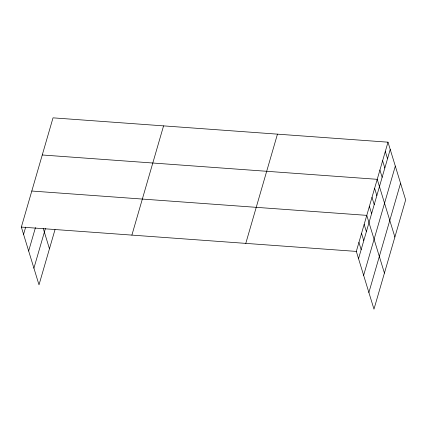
<?xml version="1.0" encoding="UTF-8"?>
<svg xmlns="http://www.w3.org/2000/svg" width="427" height="427" viewBox="0 0 427 427"><rect width="100%" height="100%" fill="white"/><g stroke="black" fill="none" stroke-linecap="round" stroke-linejoin="round"><path stroke-width="0.64" d="M55.035 229.55L39.001 284.82L21.35 227.079L53.028 117.847L387.999 142.18L405.65 199.921L373.972 309.153L356.321 251.412L387.999 142.18M23.57 234.343L25.663 227.132M28.662 251.001L35.457 227.57M33.909 268.167L45.411 228.514M131.89 235.112L163.568 125.874M245.781 243.385L277.459 134.147M358.541 258.677L390.219 149.445M363.633 275.335L395.311 166.103M368.88 292.495L400.558 183.263M42.257 154.985L377.228 179.319L394.879 237.06M31.806 191.034L366.772 215.363L384.428 273.109M21.35 227.079L356.321 251.412M385.303 151.462L387.524 158.727M382.613 160.749L384.834 168.014M379.918 170.031L382.138 177.296M374.612 188.328L376.833 195.593M371.997 197.343L374.217 204.608M369.387 206.353L371.607 213.617M364.156 224.378L366.382 231.642M361.546 233.388L363.767 240.652M358.931 242.403L361.151 249.667M43.196 228.301L49.457 248.776"/></g></svg>
